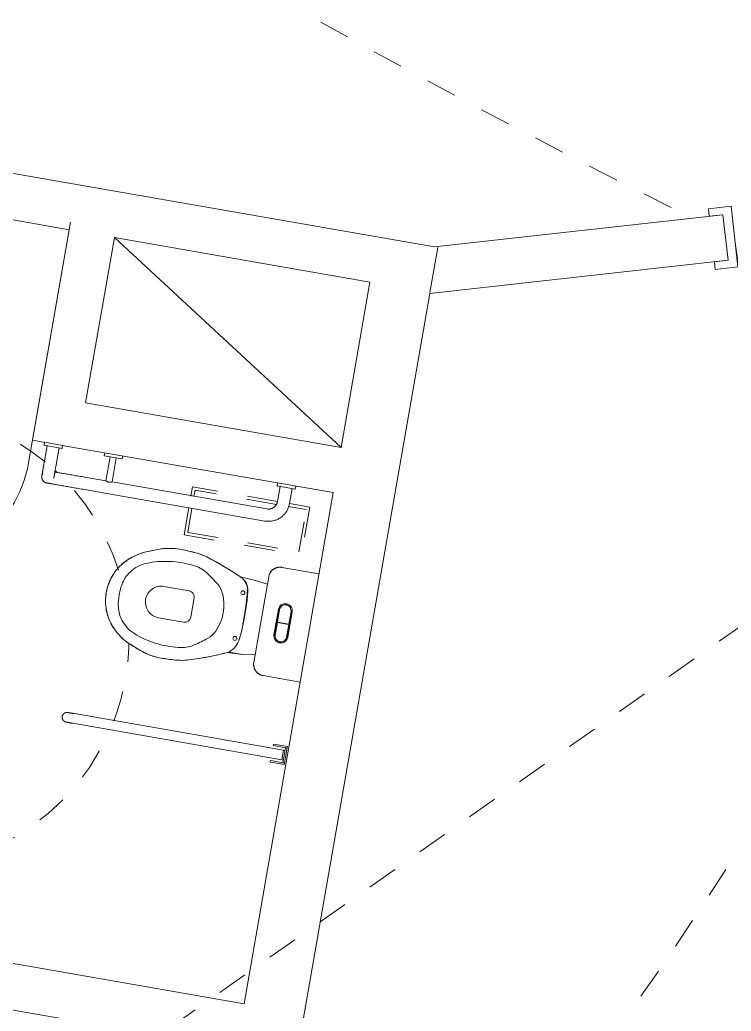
# Model space of a CAD drawing. Extents: x 274235 to 276654, y 142848 to 144425.
# Drawn here: x 276100.621 to 276102.953, y 143062.868 to 143066.116 of the extents above; entities that cross this region are included whole.
import ezdxf

# ---------------------------------------------------------------- set-up
doc = ezdxf.new("R2010")
doc.units = 0
doc.header["$LTSCALE"] = 1.5
for name, pattern in [('ACM-G-CENTER', [50.8, 31.75, -6.35, 6.35, -6.35]), ('DASH', [0.35, 0.25, -0.1]), ('Hidden 1_16_', [2.38125, 1.5875, -0.79375]), ('Hidden 1_32_', [1.389063, 0.79375, -0.595313])]:
    doc.linetypes.add(name, pattern=pattern)
doc.layers.get('0').update_dxf_attribs({"linetype": 'CONTINUOUS', "lineweight": 0})
for name, color, linetype, lineweight in [('_ACM-A-DETL', 7, 'CONTINUOUS', 5), ('_ACM-A-DETL-THIN', 2, 'CONTINUOUS', 5), ('_ACM-A-DOOR', 1, 'CONTINUOUS', 5), ('_ACM-A-EQPM', 3, 'CONTINUOUS', 5), ('_ACM-A-FLOR-SPCL', 1, 'CONTINUOUS', 5), ('_ACM-A-GRID', 3, 'CONTINUOUS', 5), ('_ACM-A-OTHER', 1, 'CONTINUOUS', 5), ('_ACM-A-WALL-FULL', 6, 'CONTINUOUS', 13)]:
    doc.layers.add(name, color=color, linetype=linetype, lineweight=lineweight)

# ---------------------------------------------------------------- blocks, each defined once
blk = doc.blocks.new('TOILET_SUITE - HYWC-006-V314-F5_Working')
at = {"layer": '_ACM-A-FLOR-SPCL'}
for p, q in [((-180, 0), (-180, -123.2)), ((180, -123.2), (180, 0)), ((42.2, -65.1), (-42.2, -65.1)), ((42.2, -68.1), (-42.2, -68.1)), ((-0.5, -69.1), (-42.2, -69.1)), ((-0.5, -107.1), (-0.5, -69.1)), ((42.2, -69.1), (0.5, -69.1)), ((0.5, -69.1), (0.5, -107.1)), ((-42.2, -107.1), (-0.5, -107.1)), ((-42.2, -108.1), (42.2, -108.1)), ((-42.2, -111.1), (42.2, -111.1)), ((0.5, -107.1), (42.2, -107.1)), ((-142.4, -160.8), (-117, -160.8)), ((-117.4, -160.7), (-123.1, -201.6)), ((-123.1, -201.6), (-117.4, -160.7)), ((117.4, -160.7), (-117.4, -160.7)), ((117, -160.8), (142.4, -160.8)), ((123.1, -201.6), (117.4, -160.7)), ((123.1, -201.6), (117.4, -160.7)), ((-123.1, -201.6), (-125.8, -252.4)), ((-123.1, -201.6), (-125.8, -252.4)), ((0, -217.5), (-20, -217.5)), ((-20, -217.5), (20, -217.5)), ((20, -217.5), (0, -217.5)), ((74.8, -220.4), (71.7, -220.1)), ((123.1, -246.3), (123.1, -201.6)), ((123.1, -201.6), (125.8, -252.4)), ((-32, -389.5), (0, -389.5)), ((0, -389.5), (32, -389.5)), ((-52, -493.5), (-52, -409.5)), ((52, -409.5), (52, -493.5))]:
    blk.add_line(p, q, dxfattribs=at)
at = {"layer": '_ACM-A-FLOR-SPCL', "flags": 128}
for points in [[(-180, -123.2), (-180, -124.7), (-179.9, -126.2), (-179.7, -127.7), (-179.5, -129.2), (-179.3, -130.7), (-178.9, -132.2), (-178.5, -133.6), (-178.1, -135.1), (-177.6, -136.5), (-177, -137.9), (-176.4, -139.3), (-175.8, -140.6), (-175, -141.9), (-174.3, -143.2), (-173.4, -144.5), (-172.6, -145.7), (-171.6, -146.9), (-170.7, -148), (-169.7, -149.1), (-168.6, -150.2), (-167.5, -151.2), (-166.4, -152.2), (-165.2, -153.2), (-164, -154), (-162.7, -154.9), (-161.4, -155.7), (-160.1, -156.4), (-158.8, -157.1), (-157.4, -157.7), (-156, -158.3), (-154.6, -158.8), (-153.2, -159.3), (-151.7, -159.7), (-150.3, -160), (-148.8, -160.3), (-147.3, -160.5), (-145.8, -160.7), (-144.3, -160.8), (-142.8, -160.8), (-142.4, -160.8)], [(-179.8, -123.2), (-179.8, -124.7), (-179.7, -126.2), (-179.6, -127.7), (-179.4, -129.2), (-179.1, -130.7), (-178.8, -132.1), (-178.4, -133.6), (-177.9, -135), (-177.4, -136.4), (-176.9, -137.8), (-176.3, -139.2), (-175.6, -140.5), (-174.9, -141.8), (-174.1, -143.1), (-173.3, -144.4), (-172.4, -145.6), (-171.5, -146.8), (-170.5, -147.9), (-169.5, -149), (-168.5, -150.1), (-167.4, -151.1), (-166.3, -152.1), (-165.1, -153), (-163.9, -153.9), (-162.6, -154.7), (-161.4, -155.5), (-160, -156.3), (-158.7, -156.9), (-157.3, -157.6), (-156, -158.1), (-154.6, -158.7), (-153.1, -159.1), (-151.7, -159.5), (-150.2, -159.9), (-148.8, -160.1), (-147.3, -160.4), (-145.8, -160.5), (-144.3, -160.6), (-142.8, -160.7), (-142.4, -160.7)], [(142.4, -160.8), (143.9, -160.8), (145.4, -160.7), (146.9, -160.6), (148.4, -160.4), (149.9, -160.1), (151.3, -159.8), (152.8, -159.4), (154.2, -158.9), (155.6, -158.4), (157, -157.9), (158.4, -157.3), (159.8, -156.6), (161.1, -155.9), (162.4, -155.1), (163.6, -154.3), (164.9, -153.4), (166, -152.5), (167.2, -151.5), (168.3, -150.5), (169.4, -149.4), (170.4, -148.3), (171.4, -147.2), (172.3, -146), (173.2, -144.8), (174, -143.6), (174.8, -142.3), (175.6, -141), (176.2, -139.6), (176.9, -138.3), (177.4, -136.9), (178, -135.4), (178.4, -134), (178.8, -132.6), (179.2, -131.1), (179.5, -129.6), (179.7, -128.1), (179.8, -126.6), (180, -125.1), (180, -123.6), (180, -123.2)], [(142.4, -160.7), (143.9, -160.7), (145.4, -160.6), (146.9, -160.4), (148.4, -160.2), (149.8, -159.9), (151.3, -159.6), (152.7, -159.2), (154.2, -158.8), (155.6, -158.3), (157, -157.7), (158.3, -157.1), (159.7, -156.5), (161, -155.7), (162.3, -155), (163.5, -154.1), (164.8, -153.3), (165.9, -152.4), (167.1, -151.4), (168.2, -150.4), (169.3, -149.3), (170.3, -148.2), (171.3, -147.1), (172.2, -145.9), (173.1, -144.7), (173.9, -143.5), (174.7, -142.2), (175.4, -140.9), (176.1, -139.6), (176.7, -138.2), (177.3, -136.8), (177.8, -135.4), (178.3, -134), (178.7, -132.5), (179, -131.1), (179.3, -129.6), (179.5, -128.1), (179.7, -126.6), (179.8, -125.1), (179.8, -123.6), (179.8, -123.2)], [(-85.5, -221.5), (-87.5, -221.7), (-89.5, -222.1), (-91.4, -222.5), (-93.3, -223.1), (-95.3, -223.6), (-97.1, -224.3), (-99, -225.1), (-100.8, -225.9), (-102.6, -226.8), (-104.4, -227.7), (-106.1, -228.7), (-107.8, -229.8), (-109.4, -231), (-111, -232.2), (-112.5, -233.5), (-114, -234.9), (-115.4, -236.3), (-116.7, -237.7), (-118, -239.3), (-119.3, -240.8), (-120.5, -242.4), (-121.6, -244.1)], [(-20, -217.5), (-41.8, -217.9), (-63.5, -219.2), (-85.1, -221.4), (-85.5, -221.5)], [(24.3, -217.6), (20.4, -217.5), (20, -217.5)], [(-125.8, -252.2), (-140.3, -285.5), (-154.2, -321.4), (-166.7, -357.8), (-171.2, -372.1)], [(124.9, -250.2), (124.1, -248.4), (123.1, -246.7)], [(171.2, -372.1), (159.3, -335.5), (145.9, -299.4), (131.1, -263.8), (124.9, -250.2)], [(-171.2, -372.1), (-173.3, -379.4), (-175, -386.8), (-176.5, -394.3), (-177.7, -401.9), (-178.6, -409.5), (-179, -414.6)], [(179, -414.6), (178.3, -407), (177.3, -399.4), (176.1, -391.9), (174.5, -384.4), (172.6, -377), (171.2, -372.1)], [(-179, -414.6), (-180.5, -446.4), (-180.8, -463.6)], [(180.8, -463.6), (180, -431.7), (179, -414.6)], [(-180.8, -463.6), (-180.7, -471.2), (-180.3, -478.8), (-179.6, -486.3), (-178.6, -493.9), (-177.3, -501.3), (-175.7, -508.8), (-173.8, -516.1), (-171.6, -523.4), (-169.7, -528.9)], [(169.7, -528.9), (172.2, -521.7), (174.3, -514.4), (176.1, -507), (177.6, -499.6), (178.9, -492.1), (179.8, -484.6), (180.5, -477), (180.8, -469.4), (180.8, -463.6)], [(-169.7, -528.9), (-156.5, -563.7), (-153.8, -570.2)], [(153.8, -570.2), (167.4, -535.4), (169.7, -528.9)], [(-153.8, -570.2), (-151.3, -576), (-148.5, -581.7), (-145.6, -587.3), (-143.7, -590.4)], [(143.7, -590.4), (146.8, -584.9), (149.7, -579.3), (152.4, -573.5), (153.8, -570.2)], [(-143.7, -590.4), (-139.5, -597.3), (-135, -603.9), (-130.3, -610.3), (-125.3, -616.6), (-120, -622.7), (-117.3, -625.6)], [(117.3, -625.6), (122.7, -619.7), (127.8, -613.5), (132.7, -607.2), (137.3, -600.6), (141.6, -593.9), (143.7, -590.4)], [(-117.3, -625.6), (-112.7, -630.3), (-108, -634.8), (-103.1, -639), (-98, -643.1), (-92.8, -647), (-87.4, -650.7), (-83.1, -653.3)], [(83.1, -653.3), (88.6, -649.8), (94, -646.1), (99.2, -642.2), (104.2, -638.1), (109.1, -633.8), (113.8, -629.2), (117.3, -625.6)], [(-83.1, -653.3), (-77.8, -656.4), (-72.3, -659.3), (-66.7, -662), (-61, -664.4), (-55.3, -666.6), (-49.4, -668.6), (-43.5, -670.3), (-38.3, -671.7)], [(-38.3, -671.7), (-31.8, -673.1), (-25.2, -674.2), (-18.5, -675.1), (-11.9, -675.7), (-5.2, -676), (1.5, -676.1), (8.2, -675.9), (14.9, -675.4), (21.5, -674.7), (28.2, -673.7), (34.7, -672.5), (38.3, -671.7)], [(38.3, -671.7), (44.3, -670.1), (50.2, -668.3), (56.1, -666.3), (61.8, -664.1), (67.5, -661.6), (73, -658.9), (78.5, -656), (83.1, -653.3)]]:
    blk.add_lwpolyline(points, dxfattribs=at)
at = {"layer": '_ACM-A-FLOR-SPCL'}
for centre in [(-76, -235), (76, -235)]:
    blk.add_circle(centre, 6.5, dxfattribs=at)
for centre, radius, start, end in [((-42.2, -88.1), 23, 90, 270), ((-42.2, -88.1), 23, 90, 270), ((-42.2, -88.1), 20, 168.7388, 191.2612), ((-42.2, -88.1), 20, 168.7388, 191.2612), ((-42.2, -88.1), 19, 90, 270), ((-42.2, -88.1), 20, 123.7388, 146.2612), ((-42.2, -88.1), 20, 123.7388, 146.2612), ((-42.2, -88.1), 20, 90, 101.2612), ((-42.2, -88.1), 20, 90, 101.2612), ((42.2, -88.1), 23, 270, 90), ((42.2, -88.1), 23, 270, 90), ((42.2, -88.1), 20, 33.7388, 90), ((42.2, -88.1), 20, 33.7388, 90), ((42.2, -88.1), 19, 270, 90), ((42.2, -88.1), 19, 45, 90), ((42.2, -88.1), 20, 348.7388, 11.2612), ((42.2, -88.1), 20, 348.7388, 11.2612), ((-42.2, -88.1), 20, 213.7388, 270), ((-42.2, -88.1), 20, 213.7388, 270), ((-42.2, -88.1), 19, 225, 270), ((42.2, -88.1), 20, 270, 281.2612), ((42.2, -88.1), 20, 270, 281.2612), ((42.2, -88.1), 20, 303.7388, 326.2612), ((42.2, -88.1), 20, 303.7388, 326.2612), ((-81.1, -266.8), 46.9, 95.9934, 162.1073), ((-79.5, -271.1), 50, 96.9146, 129.3213), ((-6, -982.2), 766.2, 84.0066, 95.9934), ((-20, -761.6), 544.1, 90, 96.9146), ((20, -761.6), 544.1, 89.3201, 90), ((20, -761.6), 544.1, 84.1429, 84.9338), ((66.2, -294.1), 74.3, 39.9934, 84.0066), ((749.5, -651.9), 962.3, 155.4595, 163.0926), ((-79.5, -271.1), 50, 144.9485, 154.4861), ((-79.5, -271.1), 50, 131.2347, 141.774), ((79.5, -271.1), 50, 24.6725, 33.1391), ((-749.5, -651.9), 962.3, 16.9074, 24.6725), ((0, -440.8), 153.3, 65.6027, 114.3973), ((236.9, -590), 423, 140.702, 147.5033), ((-32.2, -369.8), 75.3, 114.3973, 140.702), ((32.2, -369.8), 75.3, 39.298, 65.6027), ((-236.9, -590), 423, 32.4967, 39.298), ((11.7, -427.6), 191.1, 163.0926, 176.0842), ((-24.9, -423.3), 112.7, 147.5033, 174.6774), ((-32, -409.5), 20, 90, 180), ((32, -409.5), 20, 360, 90), ((24.9, -423.3), 112.7, 5.3226, 32.4967), ((-11.7, -427.6), 191.1, 3.9158, 16.9074), ((616.4, -469), 797.3, 176.0842, 179.6091), ((212.5, -445.4), 351.1, 174.6774, 187.2161), ((-212.5, -445.4), 351.1, 352.7839, 5.3226), ((-616.4, -469), 797.3, 0.3909, 3.9158), ((9.1, -464.9), 189.9, 179.6091, 191.5234), ((-9.1, -464.9), 189.9, 352.4325, 355.7127), ((-9.1, -464.9), 189.9, 357.3492, 0.3909), ((9.1, -464.9), 189.9, 191.736, 195.0162), ((9.1, -464.9), 189.9, 196.6527, 199.6944), ((155.1, -452.7), 293.3, 187.2161, 202.0441), ((0, -493.5), 52, 180, 270), ((0, -493.5), 52, 270, 360), ((-155.1, -452.7), 293.3, 337.9559, 352.7839), ((-9.1, -464.9), 189.9, 340.3056, 352.22), ((707.6, -214.8), 931.9, 199.6944, 202.4139), ((-707.6, -214.8), 931.9, 337.5861, 340.3056), ((-7.2, -509.7), 158.6, 202.4139, 205.9525), ((-7.2, -509.7), 158.6, 206.5114, 210.609), ((-12.5, -520.5), 112.5, 202.0441, 232.7612), ((12.5, -520.5), 112.5, 307.2388, 337.9559), ((7.2, -509.7), 158.6, 329.391, 333.4886), ((7.2, -509.7), 158.6, 334.0475, 337.5861), ((28.7, -488.4), 200.3, 210.609, 223.2223), ((-16.2, -525.4), 106.3, 232.7612, 256.8847), ((16.2, -525.4), 106.3, 283.1153, 307.2388), ((-28.7, -488.4), 200.3, 316.7777, 329.391), ((1.4, -514.1), 162.9, 223.2223, 238.7436), ((-0.9, -459.9), 173.6, 256.8847, 270.3013), ((0.9, -459.9), 173.6, 269.6987, 283.1153), ((-1.4, -514.1), 162.9, 301.2564, 316.7777), ((-2.9, -521.3), 154.5, 238.7436, 256.7676), ((0, -508.7), 167.4, 256.7676, 264.8059), ((0, -508.7), 167.4, 265.4387, 274.538), ((0, -508.7), 167.4, 275.1556, 283.2324), ((2.9, -521.3), 154.5, 283.2324, 301.2564)]:
    blk.add_arc(centre, radius, start, end, dxfattribs=at)
blk = doc.blocks.new('GRAB_RAIL_WC_hinged - FIRT-008-1584849-F5_Working')
at = {"layer": '_ACM-A-EQPM'}
for p, q in [((-30, -38.3), (-30, 0)), ((-30, 0), (-25, 0)), ((25, 0), (-25, 0)), ((-25, 0), (-25, -5)), ((-25, -5), (25, -5)), ((-25, -5), (-25, -38.3)), ((-16, -5), (-16, -10.7)), ((-16, -10.7), (-16, -705.7)), ((16, -10.7), (-16, -10.7)), ((16, -10.7), (16, -5)), ((16, -705.7), (16, -10.7)), ((25, -5), (25, 0)), ((25, 0), (30, 0)), ((25, -38.3), (25, -5)), ((30, 0), (30, -38.3)), ((-30, -38.3), (-30, -46.2)), ((-30, -46.2), (-25, -46.2)), ((-25, -46.2), (-25, -38.3)), ((25, -38.3), (25, -46.2)), ((25, -46.2), (30, -46.2)), ((30, -46.2), (30, -38.3)), ((-16, -705.7), (-16, -717.1)), ((16, -717.1), (16, -705.7))]:
    blk.add_line(p, q, dxfattribs=at)
at = {"layer": '_ACM-A-EQPM', "flags": 128}
for points in [[(-16, -705.7), (-16, -706.5), (-16, -707.4), (-16, -708.3), (-16, -709.2), (-16, -710), (-16, -710.9), (-16, -711.7), (-16, -712.6), (-16, -713.4), (-16, -714.2), (-16, -715), (-16, -715.8), (-16, -716.6), (-16, -717.3), (-16, -718.1), (-16, -718.8), (-16, -719.5), (-16, -720.2), (-16, -720.8), (-16, -721.4), (-16, -722), (-16, -722.6), (-16, -723.2), (-16, -723.7), (-16, -724.2), (-16, -724.6), (-16, -725.1), (-16, -725.5), (-16, -725.8), (-16, -726.2), (-16, -726.5), (-16, -726.7), (-16, -727), (-16, -727.2), (-16, -727.3), (-16, -727.5), (-16, -727.6), (-16, -727.6), (-16, -727.7)], [(16, -727.7), (16, -727.6), (16, -727.6), (16, -727.5), (16, -727.4), (16, -727.2), (16, -727), (16, -726.8), (16, -726.5), (16, -726.3), (16, -725.9), (16, -725.6), (16, -725.2), (16, -724.8), (16, -724.3), (16, -723.8), (16, -723.3), (16, -722.8), (16, -722.2), (16, -721.6), (16, -721), (16, -720.3), (16, -719.7), (16, -719), (16, -718.3), (16, -717.5), (16, -716.8), (16, -716), (16, -715.2), (16, -714.4), (16, -713.6), (16, -712.8), (16, -712), (16, -711.1), (16, -710.3), (16, -709.4), (16, -708.5), (16, -707.7), (16, -706.8), (16, -705.9), (16, -705.7)], [(-16, -727.7), (-16, -727.6), (-16, -727.6), (-16, -727.5), (-16, -727.4), (-16, -727.2), (-16, -727), (-16, -726.8), (-16, -726.5), (-16, -726.3), (-16, -725.9), (-16, -725.6), (-16, -725.2), (-16, -724.8), (-16, -724.3), (-16, -723.8), (-16, -723.3), (-16, -722.8), (-16, -722.2), (-16, -721.6), (-16, -721), (-16, -720.3), (-16, -719.7), (-16, -719), (-16, -718.3), (-16, -717.5), (-16, -717.1)], [(16, -727.7), (16, -728.3), (15.9, -728.9), (15.9, -729.6), (15.8, -730.2), (15.7, -730.8), (15.5, -731.5), (15.4, -732.1), (15.2, -732.7), (15, -733.3), (14.7, -733.9), (14.5, -734.5), (14.2, -735.1), (13.9, -735.6), (13.6, -736.2), (13.2, -736.7), (12.8, -737.2), (12.4, -737.7), (12, -738.2), (11.6, -738.7), (11.1, -739.1), (10.7, -739.6), (10.2, -740), (9.7, -740.4), (9.2, -740.8), (8.6, -741.1), (8.1, -741.5), (7.5, -741.8), (7, -742.1), (6.4, -742.3), (5.8, -742.6), (5.2, -742.8), (4.6, -743), (4, -743.2), (3.3, -743.3), (2.7, -743.4), (2.1, -743.5), (1.5, -743.6), (0.8, -743.6), (0.2, -743.7), (-0.5, -743.7), (-1.1, -743.6), (-1.7, -743.6), (-2.4, -743.5), (-3, -743.4), (-3.6, -743.2), (-4.3, -743.1), (-4.9, -742.9), (-5.5, -742.7), (-6.1, -742.5), (-6.7, -742.2), (-7.2, -741.9), (-7.8, -741.6), (-8.4, -741.3), (-8.9, -741), (-9.4, -740.6), (-9.9, -740.2), (-10.4, -739.8), (-10.9, -739.4), (-11.4, -738.9), (-11.8, -738.5), (-12.2, -738), (-12.6, -737.5), (-13, -737), (-13.4, -736.5), (-13.7, -735.9), (-14, -735.4), (-14.3, -734.8), (-14.6, -734.2), (-14.8, -733.6), (-15.1, -733), (-15.3, -732.4), (-15.5, -731.8), (-15.6, -731.2), (-15.7, -730.6), (-15.8, -729.9), (-15.9, -729.3), (-16, -728.6), (-16, -728), (-16, -727.7)], [(16, -717.1), (16, -717.9), (16, -718.6), (16, -719.3), (16, -720), (16, -720.6), (16, -721.3), (16, -721.9), (16, -722.5), (16, -723), (16, -723.5), (16, -724), (16, -724.5), (16, -725), (16, -725.4), (16, -725.7), (16, -726.1), (16, -726.4), (16, -726.7), (16, -726.9), (16, -727.1), (16, -727.3), (16, -727.4), (16, -727.5), (16, -727.6), (16, -727.7), (16, -727.7)]]:
    blk.add_lwpolyline(points, dxfattribs=at)
blk = doc.blocks.new('GRAB_RAIL_L_shape - FIRT-006-V96-F5_Working')
at = {"layer": '_ACM-A-EQPM'}
for p, q in [((493.5, -370), (-31.8, -370)), ((573.5, -370), (493.5, -370)), ((-31.8, -410), (483.5, -410)), ((483.5, -410), (483.5, -490)), ((503.5, -410), (573.5, -410)), ((503.5, -490), (503.5, -410)), ((-101.8, -440), (-101.8, -490)), ((-61.8, -490), (-61.8, -440)), ((673.5, -440), (673.5, -490)), ((713.5, -490), (713.5, -440)), ((-111.8, -490), (-111.8, -500)), ((-51.8, -490), (-111.8, -490)), ((-110.7, -490), (-111.8, -490)), ((-51.8, -490), (-52.8, -490)), ((-51.8, -500), (-51.8, -490)), ((463.5, -490), (463.5, -500)), ((523.5, -490), (463.5, -490)), ((464.5, -490), (463.5, -490)), ((523.5, -490), (522.5, -490)), ((523.5, -500), (523.5, -490)), ((663.5, -490), (663.5, -500)), ((723.5, -490), (663.5, -490)), ((664.5, -490), (663.5, -490)), ((663.5, -500), (664.5, -500)), ((663.5, -500), (723.5, -500)), ((723.5, -490), (722.5, -490)), ((722.5, -500), (723.5, -500)), ((723.5, -500), (723.5, -490))]:
    blk.add_line(p, q, dxfattribs=at)
at = {"layer": '_ACM-A-EQPM', "flags": 128}
for points in [[(-31.8, -370), (-34.6, -370.1), (-37.3, -370.2), (-40.1, -370.5), (-42.9, -370.9), (-45.7, -371.4), (-48.4, -372), (-51.1, -372.7), (-53.8, -373.6), (-56.4, -374.5), (-59, -375.5), (-61.6, -376.7), (-64.1, -377.9), (-66.5, -379.3), (-68.9, -380.7), (-71.3, -382.2), (-73.6, -383.9), (-75.8, -385.6), (-77.9, -387.4), (-80, -389.3), (-82, -391.2), (-83.9, -393.3), (-85.7, -395.4), (-87.4, -397.6), (-89.1, -399.9), (-90.7, -402.2), (-92.1, -404.6), (-93.5, -407), (-94.8, -409.5), (-95.9, -412), (-97, -414.6), (-98, -417.3), (-98.8, -419.9), (-99.6, -422.6), (-100.2, -425.4), (-100.7, -428.1), (-101.2, -430.9), (-101.5, -433.7), (-101.7, -436.4), (-101.7, -439.2), (-101.8, -440)], [(573.5, -370), (578.3, -370), (583.1, -370), (587.9, -370), (592.6, -370), (597.3, -370), (602, -370), (606.7, -370), (611.3, -370), (615.8, -370), (620.2, -370), (624.6, -370), (628.9, -370), (633.1, -370), (637.2, -370), (641.3, -370), (645.2, -370), (649, -370), (652.6, -370), (656.2, -370), (659.6, -370), (662.9, -370), (666, -370), (669, -370), (671.8, -370), (674.5, -370), (677, -370), (679.3, -370), (681.5, -370), (683.5, -370), (685.4, -370), (687, -370), (688.5, -370), (689.8, -370), (690.8, -370), (691.8, -370), (692.5, -370), (693, -370), (693.4, -370), (693.5, -370), (693.5, -370)], [(693.5, -370), (694.3, -370), (695.1, -370.1), (695.9, -370.1), (696.7, -370.3), (697.5, -370.4), (698.3, -370.6), (699, -370.8), (699.8, -371), (700.6, -371.3), (701.3, -371.6), (702, -371.9), (702.7, -372.3), (703.4, -372.6), (704.1, -373.1), (704.8, -373.5), (705.4, -374), (706.1, -374.4), (706.7, -375), (707.3, -375.5), (707.9, -376.1), (708.4, -376.7), (708.9, -377.3), (709.4, -377.9), (709.9, -378.5), (710.3, -379.2), (710.8, -379.9), (711.1, -380.6), (711.5, -381.3), (711.8, -382), (712.1, -382.8), (712.4, -383.5), (712.7, -384.3), (712.9, -385), (713.1, -385.8), (713.2, -386.6), (713.3, -387.4), (713.4, -388.2), (713.5, -389), (713.5, -389.8), (713.5, -390.6), (713.5, -391.4), (713.4, -392.2), (713.3, -393), (713.1, -393.8), (713, -394.5), (712.8, -395.3), (712.6, -396.1), (712.3, -396.8), (712, -397.6), (711.7, -398.3)], [(-61.8, -440), (-61.7, -438.8), (-61.7, -437.6), (-61.5, -436.4), (-61.4, -435.2), (-61.2, -434), (-60.9, -432.9), (-60.6, -431.7), (-60.2, -430.6), (-59.8, -429.4), (-59.4, -428.3), (-58.9, -427.2), (-58.4, -426.1), (-57.8, -425.1), (-57.2, -424.1), (-56.5, -423.1), (-55.8, -422.1), (-55.1, -421.1), (-54.3, -420.2), (-53.5, -419.3), (-52.7, -418.5), (-51.8, -417.7), (-50.9, -416.9), (-49.9, -416.1), (-49, -415.4), (-48, -414.8), (-46.9, -414.1), (-45.9, -413.5), (-44.8, -413), (-43.7, -412.5), (-42.6, -412), (-41.5, -411.6), (-40.4, -411.3), (-39.2, -410.9), (-38, -410.7), (-36.8, -410.4), (-35.7, -410.3), (-34.5, -410.1), (-33.3, -410), (-32.1, -410), (-31.8, -410)], [(672.5, -410), (669.8, -410), (666.8, -410), (663.7, -410), (660.5, -410), (657.1, -410), (653.6, -410), (650, -410), (646.2, -410), (642.3, -410), (638.3, -410), (634.3, -410), (630.1, -410), (625.8, -410), (621.4, -410), (617, -410), (612.5, -410), (607.9, -410), (603.3, -410), (598.6, -410), (593.9, -410), (589.2, -410), (584.4, -410), (579.6, -410), (574.8, -410), (573.5, -410)], [(673.5, -390), (673.5, -390), (673.5, -390.2), (673.5, -390.4), (673.5, -390.6), (673.5, -391), (673.5, -391.4), (673.5, -391.9), (673.5, -392.5), (673.5, -393.2), (673.5, -393.9), (673.5, -394.8), (673.5, -395.7), (673.5, -396.6), (673.5, -397.6), (673.5, -398.7), (673.5, -399.9), (673.5, -401.1), (673.5, -402.4), (673.5, -403.8), (673.5, -405.2), (673.5, -406.6), (673.5, -408.1), (673.5, -409.7), (673.5, -411.3), (673.5, -413), (673.5, -414.7), (673.5, -416.4), (673.5, -418.2), (673.5, -420), (673.5, -421.9), (673.5, -423.8), (673.5, -425.7), (673.5, -427.6), (673.5, -429.5), (673.5, -431.5), (673.5, -433.5), (673.5, -435.5), (673.5, -437.5), (673.5, -439.5), (673.5, -440)], [(713.5, -440), (713.5, -438), (713.5, -436), (713.5, -434), (713.5, -432), (713.5, -430.1), (713.5, -428.1), (713.5, -426.2), (713.5, -424.3), (713.5, -422.4), (713.5, -420.5), (713.5, -418.7), (713.5, -416.9), (713.5, -415.2), (713.5, -413.4), (713.5, -411.8), (713.5, -410.1), (713.5, -408.6), (713.5, -407), (713.5, -405.6), (713.5, -404.1), (713.5, -402.8), (713.5, -401.5), (713.5, -400.2), (713.5, -399), (713.5, -397.9), (713.5, -396.9), (713.5, -395.9), (713.5, -395), (713.5, -394.2), (713.5, -393.4), (713.5, -392.7), (713.5, -392.1), (713.5, -391.6), (713.5, -391.1), (713.5, -390.7), (713.5, -390.4), (713.5, -390.2), (713.5, -390.1), (713.5, -390)]]:
    blk.add_lwpolyline(points, dxfattribs=at)
at = {"layer": '_ACM-A-EQPM'}
for points, knots in [([(483.5, -410), (483.5, -410), (483.7, -409.9), (484.7, -409.4), (486.5, -408.6), (488.4, -408), (489.4, -407.8), (490.2, -407.6), (491, -407.5), (492.1, -407.4), (492.9, -407.3), (493.5, -407.3)], [0, 0, 0, 0, 0.142857, 0.285714, 0.571429, 0.678571, 0.732143, 0.785714, 0.839286, 0.892857, 1, 1, 1, 1]), ([(493.5, -407.3), (494.3, -407.3), (495.8, -407.4), (497.9, -407.8), (499.8, -408.4), (501.6, -409.1), (502.7, -409.6), (503.2, -409.8), (503.2, -409.9)], [0, 0, 0, 0, 0.1428571, 0.2857143, 0.4285714, 0.5714286, 0.7857143, 0.8571429, 0.8571429, 0.8571429, 0.8571429])]:
    blk.add_open_spline(points, degree=3, knots=knots, dxfattribs=at)
blk = doc.blocks.new('BIN_waste_sanitary - FQCW-037-V97-F5_Working')
at = {"layer": '_ACM-A-EQPM', "linetype": 'DASH'}
for p, q in [((-80, 195), (10.7, 195)), ((-80, 195), (-80, -195)), ((48.9, 195), (80, 195)), ((80, -87.5), (80, 195)), ((-70, 185), (-70, -185)), ((10.7, 185), (-70, 185)), ((70, 185), (48.9, 185)), ((70, -85.8), (70, 185)), ((70, -185), (70, -125.3)), ((80, -195), (80, -127.5)), ((-70, -185), (70, -185)), ((80, -195), (-80, -195))]:
    blk.add_line(p, q, dxfattribs=at)
blk = doc.blocks.new('TRACK_curtain2 - FIRT-034-2847271-F5_Working')
at = {"layer": '_ACM-A-OTHER'}
for p, q in [((975, -800), (975, 0)), ((0, -1200), (575, -1200))]:
    blk.add_line(p, q, dxfattribs=at)
blk.add_arc((575, -800), 400, 270, 0, dxfattribs=at)
blk = doc.blocks.new('ACM_Door-Regular-Single - 1323_1200_ S-2217205-F5_Working')
at = {"layer": '_ACM-A-DOOR'}
for p, q in [((-695, 100), (-620, 100)), ((-695, 75), (-695, 100)), ((-620, 100), (-620, -100)), ((620, 100), (695, 100)), ((620, -100), (620, 100)), ((695, 100), (695, 75)), ((-650, 75), (-695, 75)), ((-650, -75), (-650, 75)), ((650, 75), (650, -75)), ((695, 75), (650, 75)), ((580, -1220), (580, -20)), ((580, -20), (620, -20)), ((620, -20), (620, -1219.4)), ((-695, -75), (-650, -75)), ((-695, -100), (-695, -75)), ((650, -75), (695, -75)), ((695, -75), (695, -100)), ((-620, -100), (-695, -100)), ((695, -100), (620, -100)), ((580, -1220), (620, -1219.4))]:
    blk.add_line(p, q, dxfattribs=at)
blk.add_arc((580, -20), 1200, 180, 270, dxfattribs=at)
blk = doc.blocks.new('5f0512')
at = {"layer": '_ACM-A-DETL', "linetype": 'Hidden 1_32_'}
for centre, radius, start, end in [((-151007.444, -89694.6153), 15000, 326.51704504, 2.16311957), ((-129126.9536, -64761.5914), 30000, 241.60773411, 253.41803782)]:
    blk.add_arc(centre, radius, start, end, dxfattribs=at)
at = {"layer": '_ACM-A-DETL', "linetype": 'Hidden 1_16_'}
for start, end in [(60.5062197, 180), (56.6371572, 57.2166464), (27.3474851, 51.7891153), (348.8935049, 8.9284759), (180, 346.4709198)]:
    blk.add_arc((-140015.9637, -95315.9419), 750, start, end, dxfattribs=at)
at = {"layer": '_ACM-A-DETL-THIN'}
blk.add_line((-138699.9996, -94449.9997), (-139549.9996, -93899.9997), dxfattribs=at)
at = {"layer": '_ACM-A-GRID', "linetype": 'ACM-G-CENTER'}
blk.add_line((-159431.5795, -116924.1771), (-105974.307, -63466.9046), dxfattribs=at)
at = {"layer": '_ACM-A-WALL-FULL', "lineweight": 18}
for p, q in [((-137597.8383, -93483.7444), (-138510.7138, -93749.9997)), ((-137555.8383, -93627.7444), (-137597.8383, -93483.7444)), ((-138499.9996, -93903.1247), (-137555.8383, -93627.7444)), ((-138510.7138, -93749.9997), (-140999.9996, -93749.9997)), ((-140674.9996, -93899.9997), (-139699.9996, -93899.9997)), ((-139699.9996, -93899.9997), (-139699.9996, -94599.9997)), ((-139549.9996, -93899.9997), (-138699.9996, -93899.9997)), ((-139549.9996, -94449.9997), (-139549.9996, -93899.9997)), ((-138699.9996, -93899.9997), (-138699.9996, -94449.9997)), ((-138499.9996, -101199.9996), (-138499.9996, -93903.1247)), ((-138699.9996, -94449.9997), (-139549.9996, -94449.9997)), ((-139699.9996, -94599.9997), (-139658.9773, -94599.9997)), ((-139601.0218, -94599.9997), (-138699.9996, -94599.9997)), ((-138699.9996, -94599.9997), (-138699.9996, -96299.9997)), ((-138699.9996, -96299.9997), (-140324.7547, -96299.9997)), ((-140410.3493, -96449.9997), (-138699.9996, -96449.9997))]:
    blk.add_line(p, q, dxfattribs=at)
at = {"layer": '_ACM-A-WALL-FULL'}
blk.add_line((-138499.9996, -93749.9997), (-138499.9996, -93899.9997), dxfattribs=at)
at = {"layer": '_ACM-A-DOOR', "rotation": 16.26019674062638}
blk.add_blockref('ACM_Door-Regular-Single - 1323_1200_ S-2217205-F5_Working', (-136952.8383, -93373.7445), dxfattribs=at)
at = {"layer": '_ACM-A-EQPM'}
for name, p, rotation in [('GRAB_RAIL_L_shape - FIRT-006-V96-F5_Working', (-138936.494, -95099.9997), 180), ('BIN_waste_sanitary - FQCW-037-V97-F5_Working', (-138962.2573, -94739.9997), 89.99999999999073), ('GRAB_RAIL_WC_hinged - FIRT-008-1584849-F5_Working', (-138704.9996, -95474.9997), 269.9999999999906)]:
    blk.add_blockref(name, p, dxfattribs=dict(at, rotation=rotation))
at = {"layer": '_ACM-A-FLOR-SPCL', "rotation": 269.9999999999906}
blk.add_blockref('TOILET_SUITE - HYWC-006-V314-F5_Working', (-138699.9996, -95049.9997), dxfattribs=at)
at = {"layer": '_ACM-A-OTHER'}
blk.add_blockref('TRACK_curtain2 - FIRT-034-2847271-F5_Working', (-140674.9996, -93874.9997), dxfattribs=at)

msp = doc.modelspace()

# ---------------------------------------------------------------- block references
at = {"xscale": 0.0009999999999999994, "yscale": 0.001, "zscale": 0.001, "rotation": 350.1075696352769}
msp.add_blockref('5f0512', (276254.5381, 143133.9317), dxfattribs=at)

doc.saveas('drawing.dxf')
